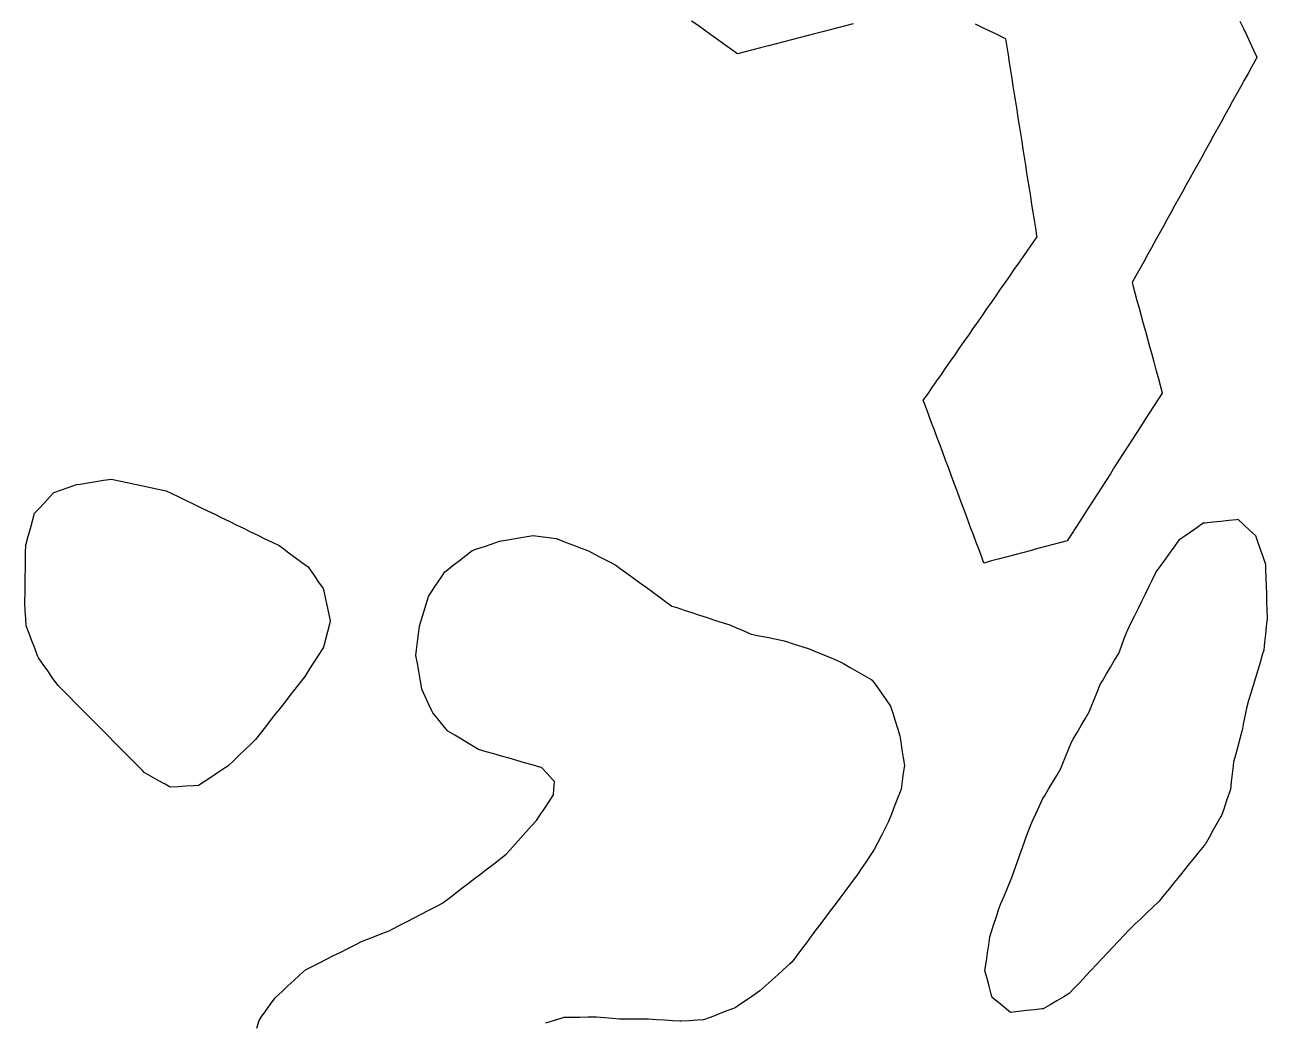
# Model space of a CAD drawing. Header units: millimetres. Extents: x 230 to 3347, y 514 to 5196.
# Drawn here: x 2659.3 to 2815.1, y 2140.7 to 2265.7 of the extents above; entities that cross this region are included whole.
import ezdxf

# ---------------------------------------------------------------- set-up
doc = ezdxf.new("R2010")
doc.units = ezdxf.units.MM
for name, color, linetype in [('ALL_HOLES', 1, 'Continuous'), ('ALL_ISLANDS', 7, 'Continuous'), ('OUTLINE_ISLAND_01', 7, 'Continuous'), ('OUTLINE_ISLAND_01_HOLE_92', 1, 'Continuous'), ('OUTLINE_ISLAND_01_HOLE_94', 1, 'Continuous'), ('OUTLINE_ISLAND_01_HOLE_96', 1, 'Continuous')]:
    doc.layers.add(name, color=color, linetype=linetype)

msp = doc.modelspace()

# ---------------------------------------------------------------- linework, layer by layer
at = {"layer": 'ALL_HOLES'}
for points in [[(2662.9715, 2207.1051), (2663.9154, 2207.4354), (2664.8592, 2207.7658), (2665.8031, 2208.0961), (2666.2386, 2208.1644), (2667.2265, 2208.3193), (2668.2145, 2208.4743), (2669.2024, 2208.6292), (2670.1903, 2208.7842), (2671.1644, 2208.5757), (2672.1422, 2208.3663), (2673.1201, 2208.157), (2674.0979, 2207.9476), (2675.0757, 2207.7383), (2676.0536, 2207.5289), (2677.0314, 2207.3196), (2677.7316, 2206.9805), (2678.6316, 2206.5446), (2679.5316, 2206.1087), (2680.4316, 2205.6728), (2681.3316, 2205.237), (2682.2316, 2204.8011), (2683.1316, 2204.3652), (2684.0316, 2203.9293), (2684.9317, 2203.4934), (2685.8317, 2203.0576), (2686.7317, 2202.6217), (2687.6317, 2202.1858), (2688.5317, 2201.7499), (2689.4317, 2201.314), (2690.3317, 2200.8782), (2691.2317, 2200.4423), (2691.6225, 2200.1528), (2692.426, 2199.5577), (2693.2296, 2198.9625), (2694.0332, 2198.3673), (2694.8368, 2197.7721), (2695.0158, 2197.5161), (2695.5888, 2196.6966), (2696.1618, 2195.877), (2696.7349, 2195.0575), (2696.7614, 2194.9366), (2696.9759, 2193.9598), (2697.1903, 2192.9831), (2697.4048, 2192.0064), (2697.6193, 2191.0296), (2697.5109, 2190.61), (2697.2607, 2189.6418), (2697.0106, 2188.6736), (2696.7604, 2187.7054), (2696.6434, 2187.5207), (2696.1081, 2186.6761), (2695.5727, 2185.8314), (2695.0374, 2184.9867), (2694.5021, 2184.1421), (2694.4117, 2184.0264), (2693.7961, 2183.2383), (2693.1806, 2182.4502), (2692.565, 2181.6621), (2691.9494, 2180.874), (2691.3339, 2180.0859), (2690.7183, 2179.2979), (2690.1027, 2178.5098), (2689.4872, 2177.7217), (2688.8716, 2176.9336), (2688.256, 2176.1455), (2687.6408, 2175.5525), (2686.9208, 2174.8585), (2686.2008, 2174.1645), (2685.4808, 2173.4706), (2684.7608, 2172.7766), (2684.4563, 2172.576), (2683.6211, 2172.026), (2682.786, 2171.4759), (2681.9509, 2170.9258), (2681.1158, 2170.3757), (2680.5236, 2170.3415), (2679.5252, 2170.2837), (2678.5269, 2170.2259), (2677.5286, 2170.1682), (2676.9033, 2170.5241), (2676.0343, 2171.0189), (2675.1652, 2171.5136), (2674.2962, 2172.0084), (2674.0578, 2172.2486), (2673.3534, 2172.9585), (2672.6491, 2173.6683), (2671.9447, 2174.3782), (2671.2404, 2175.0881), (2670.536, 2175.7979), (2669.8317, 2176.5078), (2669.1273, 2177.2176), (2668.423, 2177.9275), (2667.7186, 2178.6373), (2667.0143, 2179.3472), (2666.3099, 2180.057), (2665.6056, 2180.7669), (2664.9012, 2181.4767), (2664.1969, 2182.1866), (2663.4925, 2182.8964), (2663.342, 2183.1088), (2662.7637, 2183.9246), (2662.1853, 2184.7404), (2661.607, 2185.5562), (2661.0287, 2186.372), (2660.9232, 2186.6453), (2660.563, 2187.5782), (2660.2028, 2188.511), (2659.8426, 2189.4439), (2659.4824, 2190.3768), (2659.4316, 2191.2688), (2659.3749, 2192.2671), (2659.3181, 2193.2655), (2659.3221, 2193.5262), (2659.3376, 2194.5261), (2659.3531, 2195.526), (2659.3686, 2196.5259), (2659.3841, 2197.5257), (2659.3995, 2198.5256), (2659.415, 2199.5255), (2659.4305, 2200.5254), (2659.466, 2200.6516), (2659.7368, 2201.6142), (2660.0076, 2202.5769), (2660.2783, 2203.5395), (2660.5491, 2204.5022), (2661.0524, 2205.043), (2661.7337, 2205.775), (2662.415, 2206.5071)], [(2811.4554, 2203.7457), (2812.1882, 2203.0653), (2812.921, 2202.3848), (2813.6538, 2201.7044), (2813.9126, 2200.9571), (2814.2399, 2200.0122), (2814.5671, 2199.0673), (2814.8944, 2198.1223), (2814.9189, 2197.3932), (2814.9524, 2196.3937), (2814.9859, 2195.3943), (2815.0194, 2194.3948), (2815.0529, 2193.3954), (2815.0864, 2192.396), (2815.1199, 2191.3965), (2815.1115, 2191.3178), (2815.0058, 2190.3234), (2814.9, 2189.329), (2814.7943, 2188.3346), (2814.6885, 2187.3402), (2814.5149, 2186.7592), (2814.2286, 2185.801), (2813.9423, 2184.8429), (2813.6559, 2183.8848), (2813.3696, 2182.9266), (2813.0833, 2181.9685), (2812.797, 2181.0104), (2812.5106, 2180.0522), (2812.3507, 2179.2328), (2812.1591, 2178.2513), (2811.9676, 2177.2698), (2811.9469, 2177.1924), (2811.6888, 2176.2264), (2811.4306, 2175.2603), (2811.1724, 2174.2942), (2810.9142, 2173.3281), (2810.8572, 2172.837), (2810.7418, 2171.8437), (2810.6264, 2170.8504), (2810.511, 2169.8571), (2810.3636, 2169.4305), (2810.037, 2168.4853), (2809.7105, 2167.5401), (2809.3839, 2166.5949), (2809.3134, 2166.4707), (2808.8195, 2165.6012), (2808.3255, 2164.7317), (2807.8316, 2163.8622), (2807.3377, 2162.9927), (2807.2406, 2162.8725), (2806.612, 2162.0947), (2805.9833, 2161.317), (2805.3547, 2160.5393), (2804.7261, 2159.7616), (2804.0975, 2158.9839), (2803.4689, 2158.2062), (2802.8402, 2157.4285), (2802.2116, 2156.6507), (2801.583, 2155.873), (2801.483, 2155.7777), (2800.759, 2155.0878), (2800.0351, 2154.398), (2799.3111, 2153.7081), (2798.5872, 2153.0182), (2797.8633, 2152.3284), (2797.8266, 2152.2895), (2797.1407, 2151.5618), (2796.4548, 2150.8341), (2795.7689, 2150.1064), (2795.083, 2149.3787), (2794.3971, 2148.651), (2793.7112, 2147.9233), (2793.0253, 2147.1956), (2792.3394, 2146.4679), (2791.6535, 2145.7402), (2790.9676, 2145.0125), (2790.2817, 2144.2848), (2789.6175, 2143.8964), (2788.7543, 2143.3916), (2787.891, 2142.8869), (2787.0277, 2142.3821), (2786.9176, 2142.3702), (2785.9235, 2142.262), (2784.9293, 2142.1539), (2783.9352, 2142.0458), (2782.9411, 2141.9377), (2782.1915, 2142.5365), (2781.4102, 2143.1607), (2780.629, 2143.7849), (2780.5069, 2144.2367), (2780.2462, 2145.2021), (2779.9855, 2146.1675), (2779.7248, 2147.1329), (2779.7672, 2147.4263), (2779.9102, 2148.416), (2780.0532, 2149.4058), (2780.1962, 2150.3955), (2780.3392, 2151.3852), (2780.554, 2152.0585), (2780.8579, 2153.0112), (2781.1618, 2153.9639), (2781.4657, 2154.9166), (2781.7369, 2155.5616), (2782.1244, 2156.4835), (2782.5119, 2157.4053), (2782.8995, 2158.3272), (2783.0904, 2158.8567), (2783.4296, 2159.7974), (2783.7688, 2160.7382), (2784.1079, 2161.6789), (2784.4471, 2162.6196), (2784.7863, 2163.5603), (2785.1255, 2164.501), (2785.4647, 2165.4417), (2785.733, 2166.0177), (2786.1554, 2166.9241), (2786.5777, 2167.8305), (2787.0001, 2168.737), (2787.1875, 2169.0507), (2787.7005, 2169.9091), (2788.2135, 2170.7675), (2788.7264, 2171.6259), (2789.2394, 2172.4844), (2789.4575, 2173.0286), (2789.8295, 2173.9568), (2790.2014, 2174.885), (2790.5734, 2175.8133), (2790.7784, 2176.161), (2791.2862, 2177.0224), (2791.7939, 2177.8839), (2792.3017, 2178.7454), (2792.8095, 2179.6069), (2793.0553, 2180.2265), (2793.4241, 2181.156), (2793.7928, 2182.0855), (2794.1616, 2183.0151), (2794.4497, 2183.4985), (2794.9617, 2184.3575), (2795.4737, 2185.2165), (2795.9857, 2186.0754), (2796.4978, 2186.9344), (2796.8485, 2187.853), (2797.2051, 2188.7872), (2797.5618, 2189.7214), (2797.6462, 2189.8939), (2798.0855, 2190.7923), (2798.5249, 2191.6906), (2798.9642, 2192.5889), (2799.4035, 2193.4872), (2799.8429, 2194.3856), (2800.2822, 2195.2839), (2800.7215, 2196.1822), (2801.1609, 2197.0805), (2801.2339, 2197.1816), (2801.8198, 2197.992), (2802.4056, 2198.8024), (2802.9915, 2199.6128), (2803.5774, 2200.4232), (2804.1632, 2201.2336), (2804.6509, 2201.5742), (2805.4707, 2202.1468), (2806.2905, 2202.7194), (2807.1104, 2203.292), (2807.3168, 2203.3136), (2808.3114, 2203.4174), (2809.306, 2203.5213), (2810.3006, 2203.6251), (2811.2952, 2203.729)]]:
    msp.add_lwpolyline(points, close=True, dxfattribs=at)
msp.add_lwpolyline([(2688.4199, 2139.9721), (2688.696, 2140.9332), (2688.9757, 2141.3279), (2689.5539, 2142.1438), (2690.1321, 2142.9597), (2690.7103, 2143.7756), (2690.8353, 2143.8907), (2691.5712, 2144.5678), (2692.3071, 2145.2449), (2693.043, 2145.922), (2693.7788, 2146.5992), (2694.5147, 2147.2763), (2695.3661, 2147.7037), (2696.2598, 2148.1523), (2697.1535, 2148.6009), (2698.0473, 2149.0495), (2698.941, 2149.4981), (2699.8347, 2149.9468), (2700.7284, 2150.3954), (2701.6222, 2150.844), (2702.2223, 2151.0787), (2703.1536, 2151.4428), (2704.0849, 2151.807), (2705.0163, 2152.1711), (2705.4747, 2152.4076), (2706.3634, 2152.866), (2707.2522, 2153.3244), (2708.1409, 2153.7828), (2709.0297, 2154.2412), (2709.9184, 2154.6997), (2710.8071, 2155.1581), (2711.6959, 2155.6165), (2711.7518, 2155.6594), (2712.5451, 2156.2682), (2713.3385, 2156.8769), (2714.1318, 2157.4857), (2714.9252, 2158.0945), (2715.7185, 2158.7032), (2716.5119, 2159.312), (2717.3052, 2159.9207), (2718.0986, 2160.5295), (2718.8919, 2161.1383), (2719.6853, 2161.747), (2720.1616, 2162.2781), (2720.8293, 2163.0225), (2721.4969, 2163.7669), (2722.1646, 2164.5114), (2722.8323, 2165.2558), (2723.5, 2166.0003), (2723.961, 2166.7002), (2724.511, 2167.5354), (2725.061, 2168.3706), (2725.6109, 2169.2058), (2725.6638, 2169.8751), (2725.7424, 2170.872), (2725.488, 2171.1466), (2724.8084, 2171.8801), (2724.1287, 2172.6136), (2723.9037, 2172.6781), (2722.9423, 2172.9533), (2721.981, 2173.2286), (2721.0196, 2173.5038), (2720.0582, 2173.7791), (2719.0969, 2174.0543), (2718.1355, 2174.3296), (2717.1741, 2174.6048), (2716.2127, 2174.8801), (2715.8011, 2175.1283), (2714.9447, 2175.6447), (2714.0883, 2176.161), (2713.232, 2176.6774), (2712.3756, 2177.1938), (2711.7541, 2177.9449), (2711.1167, 2178.7154), (2710.4792, 2179.4859), (2710.374, 2179.715), (2709.9568, 2180.6238), (2709.5396, 2181.5326), (2709.1223, 2182.4414), (2709.0715, 2182.7281), (2708.8968, 2183.7127), (2708.7222, 2184.6974), (2708.5475, 2185.682), (2708.3728, 2186.6666), (2708.4572, 2187.375), (2708.5755, 2188.368), (2708.6938, 2189.3609), (2708.812, 2190.3539), (2709.063, 2191.1941), (2709.3492, 2192.1523), (2709.6354, 2193.1104), (2709.9215, 2194.0686), (2710.3209, 2194.6645), (2710.8775, 2195.4953), (2711.4342, 2196.326), (2711.9909, 2197.1567), (2712.2652, 2197.37), (2713.0547, 2197.9837), (2713.8443, 2198.5974), (2714.6338, 2199.2111), (2715.4233, 2199.8248), (2716.0226, 2200.027), (2716.9701, 2200.3467), (2717.9177, 2200.6664), (2718.8652, 2200.9861), (2719.1105, 2201.0292), (2720.0954, 2201.202), (2721.0804, 2201.3749), (2722.0653, 2201.5478), (2723.0503, 2201.7206), (2723.9869, 2201.5913), (2724.9775, 2201.4545), (2725.9681, 2201.3178), (2726.2766, 2201.1997), (2727.2106, 2200.8424), (2728.1446, 2200.4851), (2729.0786, 2200.1277), (2730.0126, 2199.7704), (2730.7615, 2199.3823), (2731.6494, 2198.9222), (2732.5373, 2198.4622), (2733.4252, 2198.0021), (2733.9953, 2197.5857), (2734.8029, 2196.996), (2735.6104, 2196.4062), (2736.418, 2195.8165), (2737.2256, 2195.2267), (2738.0332, 2194.637), (2738.8408, 2194.0472), (2739.6483, 2193.4574), (2740.4559, 2192.8677), (2741.0715, 2192.6671), (2742.0223, 2192.3573), (2742.9731, 2192.0475), (2743.9239, 2191.7377), (2744.8747, 2191.4279), (2745.8255, 2191.1181), (2746.7763, 2190.8083), (2747.7271, 2190.4985), (2748.5808, 2190.1343), (2749.5006, 2189.7419), (2750.4204, 2189.3495), (2750.4391, 2189.3457), (2751.4196, 2189.1489), (2752.4, 2188.9522), (2753.3805, 2188.7555), (2754.3609, 2188.5587), (2754.8385, 2188.4072), (2755.7917, 2188.1049), (2756.745, 2187.8026), (2757.6982, 2187.5003), (2757.9634, 2187.3896), (2758.8863, 2187.0046), (2759.8092, 2186.6195), (2760.7321, 2186.2345), (2761.655, 2185.8495), (2761.9722, 2185.6678), (2762.8399, 2185.1707), (2763.7076, 2184.6736), (2764.5753, 2184.1765), (2765.443, 2183.6794), (2765.6, 2183.5895), (2766.1735, 2182.7703), (2766.7469, 2181.951), (2767.3204, 2181.1318), (2767.8939, 2180.3126), (2768.1623, 2179.4543), (2768.4606, 2178.4998), (2768.759, 2177.5454), (2769.0574, 2176.591), (2769.1732, 2175.8345), (2769.3244, 2174.846), (2769.4756, 2173.8575), (2769.6268, 2172.869), (2769.492, 2171.9083), (2769.3529, 2170.918), (2769.2139, 2169.9278), (2769.0777, 2169.5748), (2768.7178, 2168.6418), (2768.3579, 2167.7088), (2767.998, 2166.7758), (2767.6381, 2165.8428), (2767.2044, 2165.0114), (2766.742, 2164.1247), (2766.2795, 2163.2381), (2765.8171, 2162.3514), (2765.323, 2161.6062), (2764.7705, 2160.7727), (2764.218, 2159.9392), (2763.6654, 2159.1057), (2763.3355, 2158.6664), (2762.7351, 2157.8667), (2762.1347, 2157.067), (2761.5343, 2156.2673), (2760.9339, 2155.4676), (2760.3335, 2154.6679), (2759.7331, 2153.8682), (2759.1327, 2153.0685), (2758.5322, 2152.2688), (2757.9318, 2151.4692), (2757.3314, 2150.6695), (2756.731, 2149.8698), (2756.1306, 2149.0701), (2755.5302, 2148.2704), (2755.2139, 2147.9835), (2754.4733, 2147.3115), (2753.7327, 2146.6395), (2752.9921, 2145.9676), (2752.2516, 2145.2956), (2751.511, 2144.6237), (2750.894, 2144.2048), (2750.0666, 2143.6432), (2749.2393, 2143.0815), (2748.4119, 2142.5198), (2748.1741, 2142.4283), (2747.2408, 2142.0692), (2746.3075, 2141.7101), (2745.3742, 2141.351), (2744.4409, 2140.9919), (2743.6275, 2140.9404), (2742.6295, 2140.8772), (2741.6315, 2140.814), (2741.5244, 2140.8208), (2740.5264, 2140.8839), (2739.5284, 2140.947), (2738.5303, 2141.0102), (2737.5323, 2141.0733), (2736.8519, 2141.0768), (2735.8519, 2141.0821), (2734.8519, 2141.0873), (2733.8519, 2141.0926), (2733.0211, 2141.1684), (2732.0252, 2141.2592), (2731.0294, 2141.35), (2730.9037, 2141.3477), (2729.9038, 2141.329), (2728.904, 2141.3103), (2727.9042, 2141.2915), (2726.9044, 2141.2728), (2726.5297, 2141.1608), (2725.5717, 2140.8741), (2724.6137, 2140.5875)], dxfattribs=at)
at = {"layer": 'ALL_ISLANDS'}
for points in [[(2763.2106, 2265.8549), (2762.2425, 2265.6042), (2761.2745, 2265.3535), (2760.3064, 2265.1028), (2759.3384, 2264.8521), (2758.3703, 2264.6014), (2757.4022, 2264.3507), (2756.4342, 2264.1), (2755.4661, 2263.8493), (2754.498, 2263.5986), (2753.53, 2263.3479), (2752.5619, 2263.0972), (2751.5938, 2262.8465), (2750.6258, 2262.5958), (2749.6577, 2262.3451), (2748.6896, 2262.0944), (2748.6275, 2262.1386), (2747.8132, 2262.719), (2746.9988, 2263.2993), (2746.1844, 2263.8797), (2745.3701, 2264.46), (2744.5557, 2265.0404), (2743.7413, 2265.6207), (2742.927, 2266.2011)], [(2811.7063, 2266.1764), (2812.1337, 2265.2724), (2812.5612, 2264.3684), (2812.9887, 2263.4644), (2813.4161, 2262.5603), (2813.8436, 2261.6563), (2813.6984, 2261.3944), (2813.2136, 2260.5198), (2812.7288, 2259.6452), (2812.244, 2258.7706), (2811.7591, 2257.896), (2811.2743, 2257.0214), (2810.7895, 2256.1467), (2810.3047, 2255.2721), (2809.8198, 2254.3975), (2809.335, 2253.5229), (2808.8502, 2252.6483), (2808.3654, 2251.7737), (2807.8805, 2250.8991), (2807.3957, 2250.0245), (2806.9109, 2249.1498), (2806.4261, 2248.2752), (2805.9412, 2247.4006), (2805.4564, 2246.526), (2804.9716, 2245.6514), (2804.4868, 2244.7768), (2804.0019, 2243.9022), (2803.5171, 2243.0276), (2803.0323, 2242.153), (2802.5475, 2241.2783), (2802.0627, 2240.4037), (2801.5778, 2239.5291), (2801.093, 2238.6545), (2800.6082, 2237.7799), (2800.1234, 2236.9053), (2799.6385, 2236.0307), (2799.1537, 2235.1561), (2798.6689, 2234.2814), (2798.1841, 2233.4068), (2798.2663, 2233.1069), (2798.5307, 2232.1424), (2798.7951, 2231.178), (2799.0594, 2230.2136), (2799.3238, 2229.2492), (2799.5882, 2228.2848), (2799.8526, 2227.3204), (2800.117, 2226.3559), (2800.3813, 2225.3915), (2800.6457, 2224.4271), (2800.9101, 2223.4627), (2801.1745, 2222.4983), (2801.4389, 2221.5338), (2801.7032, 2220.5694), (2801.9676, 2219.605), (2801.9372, 2219.5576), (2801.397, 2218.716), (2800.8569, 2217.8745), (2800.3167, 2217.0329), (2799.7765, 2216.1913), (2799.2364, 2215.3498), (2798.6962, 2214.5082), (2798.1561, 2213.6667), (2797.6159, 2212.8251), (2797.0757, 2211.9835), (2796.5356, 2211.142), (2795.9954, 2210.3004), (2795.4553, 2209.4588), (2794.9151, 2208.6173), (2794.3749, 2207.7757), (2793.8348, 2206.9342), (2793.2946, 2206.0926), (2792.7545, 2205.251), (2792.2143, 2204.4095), (2791.6741, 2203.5679), (2791.134, 2202.7263), (2790.5938, 2201.8848), (2790.0537, 2201.0432), (2789.263, 2200.8329), (2788.2966, 2200.5759), (2787.3302, 2200.3189), (2786.3638, 2200.0618), (2785.3974, 2199.8048), (2784.431, 2199.5478), (2783.4646, 2199.2908), (2782.4982, 2199.0337), (2781.5318, 2198.7767), (2780.5654, 2198.5197), (2779.5989, 2198.2626), (2779.3312, 2198.981), (2778.9819, 2199.9181), (2778.6326, 2200.8551), (2778.2833, 2201.7921), (2777.934, 2202.7291), (2777.5848, 2203.6661), (2777.2355, 2204.6032), (2776.8862, 2205.5402), (2776.5369, 2206.4772), (2776.1877, 2207.4142), (2775.8384, 2208.3512), (2775.4891, 2209.2882), (2775.1398, 2210.2253), (2774.7905, 2211.1623), (2774.4413, 2212.0993), (2774.092, 2213.0363), (2773.7427, 2213.9733), (2773.3934, 2214.9104), (2773.0442, 2215.8474), (2772.6949, 2216.7844), (2772.3456, 2217.7214), (2771.9963, 2218.6584), (2772.5457, 2219.447), (2773.1172, 2220.2676), (2773.6888, 2221.0881), (2774.2604, 2221.9087), (2774.832, 2222.7292), (2775.4036, 2223.5498), (2775.9751, 2224.3703), (2776.5467, 2225.1909), (2777.1183, 2226.0114), (2777.6899, 2226.832), (2778.2615, 2227.6525), (2778.833, 2228.473), (2779.4046, 2229.2936), (2779.9762, 2230.1141), (2780.5478, 2230.9347), (2781.1194, 2231.7552), (2781.6909, 2232.5758), (2782.2625, 2233.3963), (2782.8341, 2234.2169), (2783.4057, 2235.0374), (2783.9773, 2235.858), (2784.5488, 2236.6785), (2785.1204, 2237.4991), (2785.692, 2238.3196), (2786.2636, 2239.1401), (2786.2442, 2239.2627), (2786.0884, 2240.2505), (2785.9326, 2241.2383), (2785.7768, 2242.2261), (2785.621, 2243.2139), (2785.4652, 2244.2017), (2785.3094, 2245.1895), (2785.1536, 2246.1773), (2784.9978, 2247.165), (2784.842, 2248.1528), (2784.6861, 2249.1406), (2784.5303, 2250.1284), (2784.3745, 2251.1162), (2784.2187, 2252.104), (2784.0629, 2253.0918), (2783.9071, 2254.0796), (2783.7513, 2255.0673), (2783.5955, 2256.0551), (2783.4397, 2257.0429), (2783.2839, 2258.0307), (2783.128, 2259.0185), (2782.9722, 2260.0063), (2782.8164, 2260.9941), (2782.6606, 2261.9818), (2782.5048, 2262.9696), (2782.349, 2263.9574), (2782.1423, 2264.0579), (2781.2428, 2264.4949), (2780.3434, 2264.932), (2779.444, 2265.369), (2778.5445, 2265.8061)]]:
    msp.add_lwpolyline(points, dxfattribs=at)
at = {"layer": 'OUTLINE_ISLAND_01'}
for points in [[(2763.2106, 2265.8549), (2762.2425, 2265.6042), (2761.2745, 2265.3535), (2760.3064, 2265.1028), (2759.3384, 2264.8521), (2758.3703, 2264.6014), (2757.4022, 2264.3507), (2756.4342, 2264.1), (2755.4661, 2263.8493), (2754.498, 2263.5986), (2753.53, 2263.3479), (2752.5619, 2263.0972), (2751.5938, 2262.8465), (2750.6258, 2262.5958), (2749.6577, 2262.3451), (2748.6896, 2262.0944), (2748.6275, 2262.1386), (2747.8132, 2262.719), (2746.9988, 2263.2993), (2746.1844, 2263.8797), (2745.3701, 2264.46), (2744.5557, 2265.0404), (2743.7413, 2265.6207), (2742.927, 2266.2011)], [(2811.7063, 2266.1764), (2812.1337, 2265.2724), (2812.5612, 2264.3684), (2812.9887, 2263.4644), (2813.4161, 2262.5603), (2813.8436, 2261.6563), (2813.6984, 2261.3944), (2813.2136, 2260.5198), (2812.7288, 2259.6452), (2812.244, 2258.7706), (2811.7591, 2257.896), (2811.2743, 2257.0214), (2810.7895, 2256.1467), (2810.3047, 2255.2721), (2809.8198, 2254.3975), (2809.335, 2253.5229), (2808.8502, 2252.6483), (2808.3654, 2251.7737), (2807.8805, 2250.8991), (2807.3957, 2250.0245), (2806.9109, 2249.1498), (2806.4261, 2248.2752), (2805.9412, 2247.4006), (2805.4564, 2246.526), (2804.9716, 2245.6514), (2804.4868, 2244.7768), (2804.0019, 2243.9022), (2803.5171, 2243.0276), (2803.0323, 2242.153), (2802.5475, 2241.2783), (2802.0627, 2240.4037), (2801.5778, 2239.5291), (2801.093, 2238.6545), (2800.6082, 2237.7799), (2800.1234, 2236.9053), (2799.6385, 2236.0307), (2799.1537, 2235.1561), (2798.6689, 2234.2814), (2798.1841, 2233.4068), (2798.2663, 2233.1069), (2798.5307, 2232.1424), (2798.7951, 2231.178), (2799.0594, 2230.2136), (2799.3238, 2229.2492), (2799.5882, 2228.2848), (2799.8526, 2227.3204), (2800.117, 2226.3559), (2800.3813, 2225.3915), (2800.6457, 2224.4271), (2800.9101, 2223.4627), (2801.1745, 2222.4983), (2801.4389, 2221.5338), (2801.7032, 2220.5694), (2801.9676, 2219.605), (2801.9372, 2219.5576), (2801.397, 2218.716), (2800.8569, 2217.8745), (2800.3167, 2217.0329), (2799.7765, 2216.1913), (2799.2364, 2215.3498), (2798.6962, 2214.5082), (2798.1561, 2213.6667), (2797.6159, 2212.8251), (2797.0757, 2211.9835), (2796.5356, 2211.142), (2795.9954, 2210.3004), (2795.4553, 2209.4588), (2794.9151, 2208.6173), (2794.3749, 2207.7757), (2793.8348, 2206.9342), (2793.2946, 2206.0926), (2792.7545, 2205.251), (2792.2143, 2204.4095), (2791.6741, 2203.5679), (2791.134, 2202.7263), (2790.5938, 2201.8848), (2790.0537, 2201.0432), (2789.263, 2200.8329), (2788.2966, 2200.5759), (2787.3302, 2200.3189), (2786.3638, 2200.0618), (2785.3974, 2199.8048), (2784.431, 2199.5478), (2783.4646, 2199.2908), (2782.4982, 2199.0337), (2781.5318, 2198.7767), (2780.5654, 2198.5197), (2779.5989, 2198.2626), (2779.3312, 2198.981), (2778.9819, 2199.9181), (2778.6326, 2200.8551), (2778.2833, 2201.7921), (2777.934, 2202.7291), (2777.5848, 2203.6661), (2777.2355, 2204.6032), (2776.8862, 2205.5402), (2776.5369, 2206.4772), (2776.1877, 2207.4142), (2775.8384, 2208.3512), (2775.4891, 2209.2882), (2775.1398, 2210.2253), (2774.7905, 2211.1623), (2774.4413, 2212.0993), (2774.092, 2213.0363), (2773.7427, 2213.9733), (2773.3934, 2214.9104), (2773.0442, 2215.8474), (2772.6949, 2216.7844), (2772.3456, 2217.7214), (2771.9963, 2218.6584), (2772.5457, 2219.447), (2773.1172, 2220.2676), (2773.6888, 2221.0881), (2774.2604, 2221.9087), (2774.832, 2222.7292), (2775.4036, 2223.5498), (2775.9751, 2224.3703), (2776.5467, 2225.1909), (2777.1183, 2226.0114), (2777.6899, 2226.832), (2778.2615, 2227.6525), (2778.833, 2228.473), (2779.4046, 2229.2936), (2779.9762, 2230.1141), (2780.5478, 2230.9347), (2781.1194, 2231.7552), (2781.6909, 2232.5758), (2782.2625, 2233.3963), (2782.8341, 2234.2169), (2783.4057, 2235.0374), (2783.9773, 2235.858), (2784.5488, 2236.6785), (2785.1204, 2237.4991), (2785.692, 2238.3196), (2786.2636, 2239.1401), (2786.2442, 2239.2627), (2786.0884, 2240.2505), (2785.9326, 2241.2383), (2785.7768, 2242.2261), (2785.621, 2243.2139), (2785.4652, 2244.2017), (2785.3094, 2245.1895), (2785.1536, 2246.1773), (2784.9978, 2247.165), (2784.842, 2248.1528), (2784.6861, 2249.1406), (2784.5303, 2250.1284), (2784.3745, 2251.1162), (2784.2187, 2252.104), (2784.0629, 2253.0918), (2783.9071, 2254.0796), (2783.7513, 2255.0673), (2783.5955, 2256.0551), (2783.4397, 2257.0429), (2783.2839, 2258.0307), (2783.128, 2259.0185), (2782.9722, 2260.0063), (2782.8164, 2260.9941), (2782.6606, 2261.9818), (2782.5048, 2262.9696), (2782.349, 2263.9574), (2782.1423, 2264.0579), (2781.2428, 2264.4949), (2780.3434, 2264.932), (2779.444, 2265.369), (2778.5445, 2265.8061)]]:
    msp.add_lwpolyline(points, dxfattribs=at)
at = {"layer": 'OUTLINE_ISLAND_01_HOLE_92'}
msp.add_lwpolyline([(2688.4199, 2139.9721), (2688.696, 2140.9332), (2688.9757, 2141.3279), (2689.5539, 2142.1438), (2690.1321, 2142.9597), (2690.7103, 2143.7756), (2690.8353, 2143.8907), (2691.5712, 2144.5678), (2692.3071, 2145.2449), (2693.043, 2145.922), (2693.7788, 2146.5992), (2694.5147, 2147.2763), (2695.3661, 2147.7037), (2696.2598, 2148.1523), (2697.1535, 2148.6009), (2698.0473, 2149.0495), (2698.941, 2149.4981), (2699.8347, 2149.9468), (2700.7284, 2150.3954), (2701.6222, 2150.844), (2702.2223, 2151.0787), (2703.1536, 2151.4428), (2704.0849, 2151.807), (2705.0163, 2152.1711), (2705.4747, 2152.4076), (2706.3634, 2152.866), (2707.2522, 2153.3244), (2708.1409, 2153.7828), (2709.0297, 2154.2412), (2709.9184, 2154.6997), (2710.8071, 2155.1581), (2711.6959, 2155.6165), (2711.7518, 2155.6594), (2712.5451, 2156.2682), (2713.3385, 2156.8769), (2714.1318, 2157.4857), (2714.9252, 2158.0945), (2715.7185, 2158.7032), (2716.5119, 2159.312), (2717.3052, 2159.9207), (2718.0986, 2160.5295), (2718.8919, 2161.1383), (2719.6853, 2161.747), (2720.1616, 2162.2781), (2720.8293, 2163.0225), (2721.4969, 2163.7669), (2722.1646, 2164.5114), (2722.8323, 2165.2558), (2723.5, 2166.0003), (2723.961, 2166.7002), (2724.511, 2167.5354), (2725.061, 2168.3706), (2725.6109, 2169.2058), (2725.6638, 2169.8751), (2725.7424, 2170.872), (2725.488, 2171.1466), (2724.8084, 2171.8801), (2724.1287, 2172.6136), (2723.9037, 2172.6781), (2722.9423, 2172.9533), (2721.981, 2173.2286), (2721.0196, 2173.5038), (2720.0582, 2173.7791), (2719.0969, 2174.0543), (2718.1355, 2174.3296), (2717.1741, 2174.6048), (2716.2127, 2174.8801), (2715.8011, 2175.1283), (2714.9447, 2175.6447), (2714.0883, 2176.161), (2713.232, 2176.6774), (2712.3756, 2177.1938), (2711.7541, 2177.9449), (2711.1167, 2178.7154), (2710.4792, 2179.4859), (2710.374, 2179.715), (2709.9568, 2180.6238), (2709.5396, 2181.5326), (2709.1223, 2182.4414), (2709.0715, 2182.7281), (2708.8968, 2183.7127), (2708.7222, 2184.6974), (2708.5475, 2185.682), (2708.3728, 2186.6666), (2708.4572, 2187.375), (2708.5755, 2188.368), (2708.6938, 2189.3609), (2708.812, 2190.3539), (2709.063, 2191.1941), (2709.3492, 2192.1523), (2709.6354, 2193.1104), (2709.9215, 2194.0686), (2710.3209, 2194.6645), (2710.8775, 2195.4953), (2711.4342, 2196.326), (2711.9909, 2197.1567), (2712.2652, 2197.37), (2713.0547, 2197.9837), (2713.8443, 2198.5974), (2714.6338, 2199.2111), (2715.4233, 2199.8248), (2716.0226, 2200.027), (2716.9701, 2200.3467), (2717.9177, 2200.6664), (2718.8652, 2200.9861), (2719.1105, 2201.0292), (2720.0954, 2201.202), (2721.0804, 2201.3749), (2722.0653, 2201.5478), (2723.0503, 2201.7206), (2723.9869, 2201.5913), (2724.9775, 2201.4545), (2725.9681, 2201.3178), (2726.2766, 2201.1997), (2727.2106, 2200.8424), (2728.1446, 2200.4851), (2729.0786, 2200.1277), (2730.0126, 2199.7704), (2730.7615, 2199.3823), (2731.6494, 2198.9222), (2732.5373, 2198.4622), (2733.4252, 2198.0021), (2733.9953, 2197.5857), (2734.8029, 2196.996), (2735.6104, 2196.4062), (2736.418, 2195.8165), (2737.2256, 2195.2267), (2738.0332, 2194.637), (2738.8408, 2194.0472), (2739.6483, 2193.4574), (2740.4559, 2192.8677), (2741.0715, 2192.6671), (2742.0223, 2192.3573), (2742.9731, 2192.0475), (2743.9239, 2191.7377), (2744.8747, 2191.4279), (2745.8255, 2191.1181), (2746.7763, 2190.8083), (2747.7271, 2190.4985), (2748.5808, 2190.1343), (2749.5006, 2189.7419), (2750.4204, 2189.3495), (2750.4391, 2189.3457), (2751.4196, 2189.1489), (2752.4, 2188.9522), (2753.3805, 2188.7555), (2754.3609, 2188.5587), (2754.8385, 2188.4072), (2755.7917, 2188.1049), (2756.745, 2187.8026), (2757.6982, 2187.5003), (2757.9634, 2187.3896), (2758.8863, 2187.0046), (2759.8092, 2186.6195), (2760.7321, 2186.2345), (2761.655, 2185.8495), (2761.9722, 2185.6678), (2762.8399, 2185.1707), (2763.7076, 2184.6736), (2764.5753, 2184.1765), (2765.443, 2183.6794), (2765.6, 2183.5895), (2766.1735, 2182.7703), (2766.7469, 2181.951), (2767.3204, 2181.1318), (2767.8939, 2180.3126), (2768.1623, 2179.4543), (2768.4606, 2178.4998), (2768.759, 2177.5454), (2769.0574, 2176.591), (2769.1732, 2175.8345), (2769.3244, 2174.846), (2769.4756, 2173.8575), (2769.6268, 2172.869), (2769.492, 2171.9083), (2769.3529, 2170.918), (2769.2139, 2169.9278), (2769.0777, 2169.5748), (2768.7178, 2168.6418), (2768.3579, 2167.7088), (2767.998, 2166.7758), (2767.6381, 2165.8428), (2767.2044, 2165.0114), (2766.742, 2164.1247), (2766.2795, 2163.2381), (2765.8171, 2162.3514), (2765.323, 2161.6062), (2764.7705, 2160.7727), (2764.218, 2159.9392), (2763.6654, 2159.1057), (2763.3355, 2158.6664), (2762.7351, 2157.8667), (2762.1347, 2157.067), (2761.5343, 2156.2673), (2760.9339, 2155.4676), (2760.3335, 2154.6679), (2759.7331, 2153.8682), (2759.1327, 2153.0685), (2758.5322, 2152.2688), (2757.9318, 2151.4692), (2757.3314, 2150.6695), (2756.731, 2149.8698), (2756.1306, 2149.0701), (2755.5302, 2148.2704), (2755.2139, 2147.9835), (2754.4733, 2147.3115), (2753.7327, 2146.6395), (2752.9921, 2145.9676), (2752.2516, 2145.2956), (2751.511, 2144.6237), (2750.894, 2144.2048), (2750.0666, 2143.6432), (2749.2393, 2143.0815), (2748.4119, 2142.5198), (2748.1741, 2142.4283), (2747.2408, 2142.0692), (2746.3075, 2141.7101), (2745.3742, 2141.351), (2744.4409, 2140.9919), (2743.6275, 2140.9404), (2742.6295, 2140.8772), (2741.6315, 2140.814), (2741.5244, 2140.8208), (2740.5264, 2140.8839), (2739.5284, 2140.947), (2738.5303, 2141.0102), (2737.5323, 2141.0733), (2736.8519, 2141.0768), (2735.8519, 2141.0821), (2734.8519, 2141.0873), (2733.8519, 2141.0926), (2733.0211, 2141.1684), (2732.0252, 2141.2592), (2731.0294, 2141.35), (2730.9037, 2141.3477), (2729.9038, 2141.329), (2728.904, 2141.3103), (2727.9042, 2141.2915), (2726.9044, 2141.2728), (2726.5297, 2141.1608), (2725.5717, 2140.8741), (2724.6137, 2140.5875)], dxfattribs=at)
at = {"layer": 'OUTLINE_ISLAND_01_HOLE_94'}
msp.add_lwpolyline([(2811.4554, 2203.7457), (2812.1882, 2203.0653), (2812.921, 2202.3848), (2813.6538, 2201.7044), (2813.9126, 2200.9571), (2814.2399, 2200.0122), (2814.5671, 2199.0673), (2814.8944, 2198.1223), (2814.9189, 2197.3932), (2814.9524, 2196.3937), (2814.9859, 2195.3943), (2815.0194, 2194.3948), (2815.0529, 2193.3954), (2815.0864, 2192.396), (2815.1199, 2191.3965), (2815.1115, 2191.3178), (2815.0058, 2190.3234), (2814.9, 2189.329), (2814.7943, 2188.3346), (2814.6885, 2187.3402), (2814.5149, 2186.7592), (2814.2286, 2185.801), (2813.9423, 2184.8429), (2813.6559, 2183.8848), (2813.3696, 2182.9266), (2813.0833, 2181.9685), (2812.797, 2181.0104), (2812.5106, 2180.0522), (2812.3507, 2179.2328), (2812.1591, 2178.2513), (2811.9676, 2177.2698), (2811.9469, 2177.1924), (2811.6888, 2176.2264), (2811.4306, 2175.2603), (2811.1724, 2174.2942), (2810.9142, 2173.3281), (2810.8572, 2172.837), (2810.7418, 2171.8437), (2810.6264, 2170.8504), (2810.511, 2169.8571), (2810.3636, 2169.4305), (2810.037, 2168.4853), (2809.7105, 2167.5401), (2809.3839, 2166.5949), (2809.3134, 2166.4707), (2808.8195, 2165.6012), (2808.3255, 2164.7317), (2807.8316, 2163.8622), (2807.3377, 2162.9927), (2807.2406, 2162.8725), (2806.612, 2162.0947), (2805.9833, 2161.317), (2805.3547, 2160.5393), (2804.7261, 2159.7616), (2804.0975, 2158.9839), (2803.4689, 2158.2062), (2802.8402, 2157.4285), (2802.2116, 2156.6507), (2801.583, 2155.873), (2801.483, 2155.7777), (2800.759, 2155.0878), (2800.0351, 2154.398), (2799.3111, 2153.7081), (2798.5872, 2153.0182), (2797.8633, 2152.3284), (2797.8266, 2152.2895), (2797.1407, 2151.5618), (2796.4548, 2150.8341), (2795.7689, 2150.1064), (2795.083, 2149.3787), (2794.3971, 2148.651), (2793.7112, 2147.9233), (2793.0253, 2147.1956), (2792.3394, 2146.4679), (2791.6535, 2145.7402), (2790.9676, 2145.0125), (2790.2817, 2144.2848), (2789.6175, 2143.8964), (2788.7543, 2143.3916), (2787.891, 2142.8869), (2787.0277, 2142.3821), (2786.9176, 2142.3702), (2785.9235, 2142.262), (2784.9293, 2142.1539), (2783.9352, 2142.0458), (2782.9411, 2141.9377), (2782.1915, 2142.5365), (2781.4102, 2143.1607), (2780.629, 2143.7849), (2780.5069, 2144.2367), (2780.2462, 2145.2021), (2779.9855, 2146.1675), (2779.7248, 2147.1329), (2779.7672, 2147.4263), (2779.9102, 2148.416), (2780.0532, 2149.4058), (2780.1962, 2150.3955), (2780.3392, 2151.3852), (2780.554, 2152.0585), (2780.8579, 2153.0112), (2781.1618, 2153.9639), (2781.4657, 2154.9166), (2781.7369, 2155.5616), (2782.1244, 2156.4835), (2782.5119, 2157.4053), (2782.8995, 2158.3272), (2783.0904, 2158.8567), (2783.4296, 2159.7974), (2783.7688, 2160.7382), (2784.1079, 2161.6789), (2784.4471, 2162.6196), (2784.7863, 2163.5603), (2785.1255, 2164.501), (2785.4647, 2165.4417), (2785.733, 2166.0177), (2786.1554, 2166.9241), (2786.5777, 2167.8305), (2787.0001, 2168.737), (2787.1875, 2169.0507), (2787.7005, 2169.9091), (2788.2135, 2170.7675), (2788.7264, 2171.6259), (2789.2394, 2172.4844), (2789.4575, 2173.0286), (2789.8295, 2173.9568), (2790.2014, 2174.885), (2790.5734, 2175.8133), (2790.7784, 2176.161), (2791.2862, 2177.0224), (2791.7939, 2177.8839), (2792.3017, 2178.7454), (2792.8095, 2179.6069), (2793.0553, 2180.2265), (2793.4241, 2181.156), (2793.7928, 2182.0855), (2794.1616, 2183.0151), (2794.4497, 2183.4985), (2794.9617, 2184.3575), (2795.4737, 2185.2165), (2795.9857, 2186.0754), (2796.4978, 2186.9344), (2796.8485, 2187.853), (2797.2051, 2188.7872), (2797.5618, 2189.7214), (2797.6462, 2189.8939), (2798.0855, 2190.7923), (2798.5249, 2191.6906), (2798.9642, 2192.5889), (2799.4035, 2193.4872), (2799.8429, 2194.3856), (2800.2822, 2195.2839), (2800.7215, 2196.1822), (2801.1609, 2197.0805), (2801.2339, 2197.1816), (2801.8198, 2197.992), (2802.4056, 2198.8024), (2802.9915, 2199.6128), (2803.5774, 2200.4232), (2804.1632, 2201.2336), (2804.6509, 2201.5742), (2805.4707, 2202.1468), (2806.2905, 2202.7194), (2807.1104, 2203.292), (2807.3168, 2203.3136), (2808.3114, 2203.4174), (2809.306, 2203.5213), (2810.3006, 2203.6251), (2811.2952, 2203.729)], close=True, dxfattribs=at)
at = {"layer": 'OUTLINE_ISLAND_01_HOLE_96'}
msp.add_lwpolyline([(2662.9715, 2207.1051), (2663.9154, 2207.4354), (2664.8592, 2207.7658), (2665.8031, 2208.0961), (2666.2386, 2208.1644), (2667.2265, 2208.3193), (2668.2145, 2208.4743), (2669.2024, 2208.6292), (2670.1903, 2208.7842), (2671.1644, 2208.5757), (2672.1422, 2208.3663), (2673.1201, 2208.157), (2674.0979, 2207.9476), (2675.0757, 2207.7383), (2676.0536, 2207.5289), (2677.0314, 2207.3196), (2677.7316, 2206.9805), (2678.6316, 2206.5446), (2679.5316, 2206.1087), (2680.4316, 2205.6728), (2681.3316, 2205.237), (2682.2316, 2204.8011), (2683.1316, 2204.3652), (2684.0316, 2203.9293), (2684.9317, 2203.4934), (2685.8317, 2203.0576), (2686.7317, 2202.6217), (2687.6317, 2202.1858), (2688.5317, 2201.7499), (2689.4317, 2201.314), (2690.3317, 2200.8782), (2691.2317, 2200.4423), (2691.6225, 2200.1528), (2692.426, 2199.5577), (2693.2296, 2198.9625), (2694.0332, 2198.3673), (2694.8368, 2197.7721), (2695.0158, 2197.5161), (2695.5888, 2196.6966), (2696.1618, 2195.877), (2696.7349, 2195.0575), (2696.7614, 2194.9366), (2696.9759, 2193.9598), (2697.1903, 2192.9831), (2697.4048, 2192.0064), (2697.6193, 2191.0296), (2697.5109, 2190.61), (2697.2607, 2189.6418), (2697.0106, 2188.6736), (2696.7604, 2187.7054), (2696.6434, 2187.5207), (2696.1081, 2186.6761), (2695.5727, 2185.8314), (2695.0374, 2184.9867), (2694.5021, 2184.1421), (2694.4117, 2184.0264), (2693.7961, 2183.2383), (2693.1806, 2182.4502), (2692.565, 2181.6621), (2691.9494, 2180.874), (2691.3339, 2180.0859), (2690.7183, 2179.2979), (2690.1027, 2178.5098), (2689.4872, 2177.7217), (2688.8716, 2176.9336), (2688.256, 2176.1455), (2687.6408, 2175.5525), (2686.9208, 2174.8585), (2686.2008, 2174.1645), (2685.4808, 2173.4706), (2684.7608, 2172.7766), (2684.4563, 2172.576), (2683.6211, 2172.026), (2682.786, 2171.4759), (2681.9509, 2170.9258), (2681.1158, 2170.3757), (2680.5236, 2170.3415), (2679.5252, 2170.2837), (2678.5269, 2170.2259), (2677.5286, 2170.1682), (2676.9033, 2170.5241), (2676.0343, 2171.0189), (2675.1652, 2171.5136), (2674.2962, 2172.0084), (2674.0578, 2172.2486), (2673.3534, 2172.9585), (2672.6491, 2173.6683), (2671.9447, 2174.3782), (2671.2404, 2175.0881), (2670.536, 2175.7979), (2669.8317, 2176.5078), (2669.1273, 2177.2176), (2668.423, 2177.9275), (2667.7186, 2178.6373), (2667.0143, 2179.3472), (2666.3099, 2180.057), (2665.6056, 2180.7669), (2664.9012, 2181.4767), (2664.1969, 2182.1866), (2663.4925, 2182.8964), (2663.342, 2183.1088), (2662.7637, 2183.9246), (2662.1853, 2184.7404), (2661.607, 2185.5562), (2661.0287, 2186.372), (2660.9232, 2186.6453), (2660.563, 2187.5782), (2660.2028, 2188.511), (2659.8426, 2189.4439), (2659.4824, 2190.3768), (2659.4316, 2191.2688), (2659.3749, 2192.2671), (2659.3181, 2193.2655), (2659.3221, 2193.5262), (2659.3376, 2194.5261), (2659.3531, 2195.526), (2659.3686, 2196.5259), (2659.3841, 2197.5257), (2659.3995, 2198.5256), (2659.415, 2199.5255), (2659.4305, 2200.5254), (2659.466, 2200.6516), (2659.7368, 2201.6142), (2660.0076, 2202.5769), (2660.2783, 2203.5395), (2660.5491, 2204.5022), (2661.0524, 2205.043), (2661.7337, 2205.775), (2662.415, 2206.5071)], close=True, dxfattribs=at)

doc.saveas('drawing.dxf')
